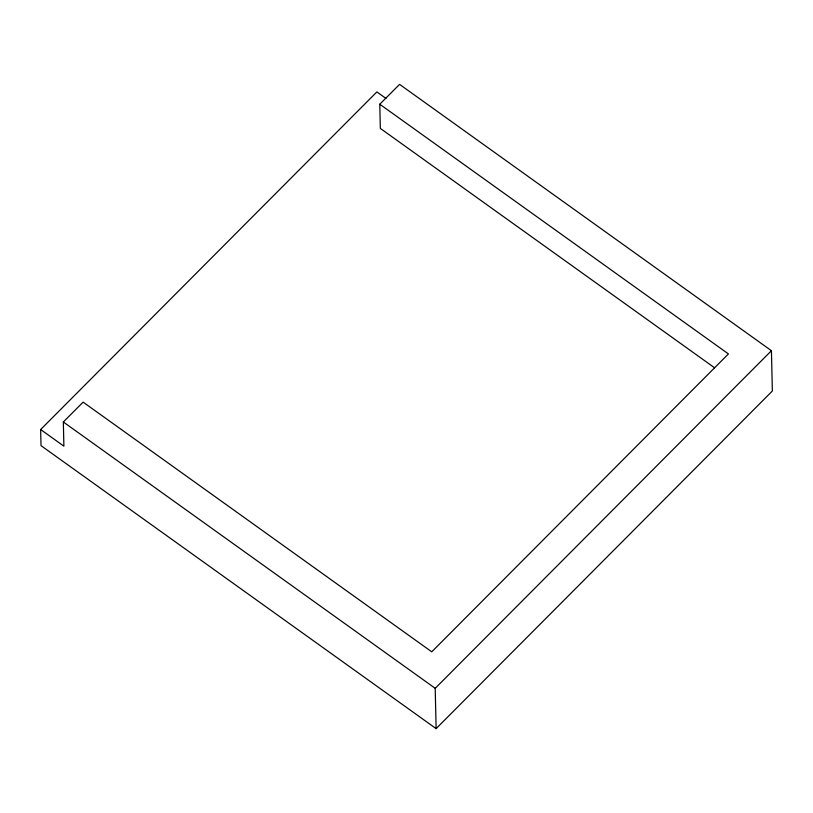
<?xml version="1.0" encoding="UTF-8"?>
<svg xmlns="http://www.w3.org/2000/svg" width="813" height="813" viewBox="0 0 813 813"><rect width="100%" height="100%" fill="white"/><g stroke="black" fill="none" stroke-linecap="round" stroke-linejoin="round"><path stroke-width="1.22" d="M714.525 367.761L380.332 128.413L379.783 104.227L399.569 84.369L771.435 350.708L772.35 391.012L436.124 728.631L41.016 445.646L40.65 429.528L376.876 91.91L385.972 98.424M40.65 429.528L63.892 446.174L63.343 421.988L83.119 402.13L431.754 651.813L728.418 353.919L379.783 104.227M436.124 728.631L435.209 688.316L771.435 350.708M63.343 421.988L435.209 688.316"/></g></svg>
